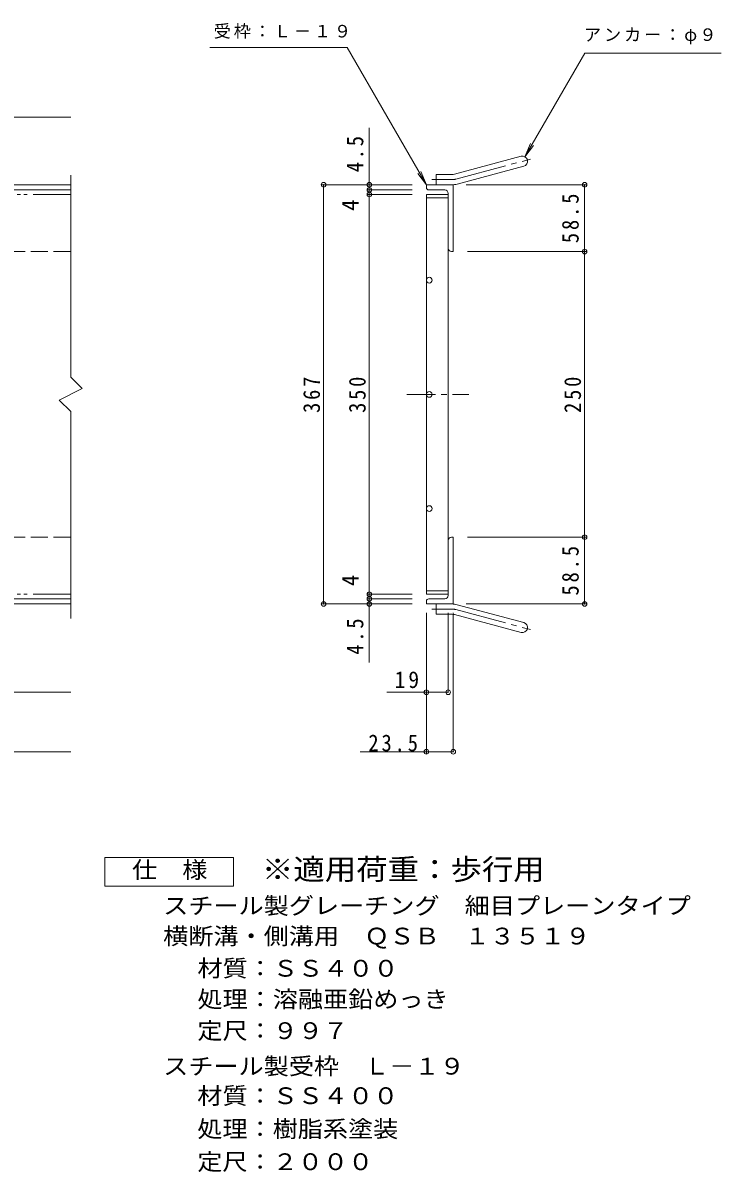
# Model space of a CAD drawing. Units: millimetres, scale not verified. Extents: x -860 to 861, y -687 to 557.
# Drawn here: x 250 to 861, y -533 to 473 of the extents above; entities that cross this region are included whole.
import ezdxf
from ezdxf.enums import TextEntityAlignment as Align

# ---------------------------------------------------------------- set-up
doc = ezdxf.new("R2010")
doc.units = ezdxf.units.MM
doc.header["$LTSCALE"] = 5
doc.header["$PDMODE"] = 32
doc.header["$PDSIZE"] = 4
for name, pattern in [('CHAIN1', [8, 5, -1, 1, -1]), ('CHAIN2', [12, 9, -1, 1, -1]), ('DASHED3', [4, 3, -1]), ('DOUBLE_CHAIN2', [12.8, 9, -1, 0.6, -0.6, 0.6, -1])]:
    doc.linetypes.add(name, pattern=pattern)
for name, color, linetype, lineweight in [('A-1_ピット', 2, 'Continuous', 9), ('A-2_蓋', 3, 'Continuous', 9), ('A-4_寸法', 7, 'Continuous', 9), ('A-5_仕様文', 7, 'Continuous', 9), ('F-4_F-4ﾚｲﾔ', 2, 'Continuous', 9)]:
    doc.layers.add(name, color=color, linetype=linetype, lineweight=lineweight)
doc.layers.add('F-5_F-5ﾚｲﾔ', color=2, linetype='Continuous')
doc.styles.add('ＭＳ ゴシック', font='')
doc.styles.get('ＭＳ ゴシック').set_extended_font_data('MS Gothic')

msp = doc.modelspace()

# ---------------------------------------------------------------- linework, layer by layer
at = {"layer": 'A-1_ピット'}
for p, q in [((628.036, 340.172), (686.227, 355.764)), ((630.366, 331.478), (688.556, 347.07)), ((292.027, 339.258), (292.027, 162.365)), ((611.892, 330.865), (611.892, 339.865)), ((625.707, 339.865), (611.892, 339.865)), ((292.027, 330.864), (-806.473, 330.864)), ((-806.473, 326.365), (292.027, 326.365)), ((626.892, 330.865), (603.392, 330.865)), ((603.392, 330.865), (603.392, 328.365)), ((605.392, 326.365), (619.392, 326.365)), ((622.392, 275.365), (622.392, 323.365)), ((626.892, 330.865), (626.892, 272.365)), ((625.392, 272.365), (626.892, 272.365)), ((292.027, 132.365), (292.027, -48.821)), ((625.392, 22.365), (626.892, 22.365)), ((626.892, -36.135), (626.892, 22.365)), ((622.392, 19.365), (622.392, -28.635)), ((292.027, -31.635), (-806.473, -31.635)), ((292.027, -36.135), (-806.473, -36.135)), ((603.392, -36.135), (603.392, -33.635)), ((626.892, -36.135), (603.392, -36.135)), ((605.392, -31.635), (619.392, -31.635)), ((611.892, -36.135), (611.892, -45.135)), ((630.366, -36.748), (688.556, -52.34)), ((625.707, -45.135), (611.892, -45.135)), ((628.036, -45.442), (686.227, -61.034))]:
    msp.add_line(p, q, dxfattribs=at)
at = {"layer": 'A-1_ピット', "linetype": 'CHAIN2'}
for p, q in [((629.201, 335.825), (694.368, 353.286)), ((625.707, 335.365), (608.087, 335.365)), ((625.707, -40.635), (608.087, -40.635)), ((629.201, -41.095), (694.368, -58.556))]:
    msp.add_line(p, q, dxfattribs=at)
at = {"layer": 'A-1_ピット', "linetype": 'DASHED3'}
for p, q in [((292.027, 272.365), (-806.473, 272.365)), ((292.027, 22.364), (-806.473, 22.364))]:
    msp.add_line(p, q, dxfattribs=at)
at = {"layer": 'A-1_ピット'}
msp.add_lwpolyline([(292.027, 162.365), (302.027, 152.365), (282.027, 142.365), (292.027, 132.365)], dxfattribs=at)
for centre, radius, start, end in [((687.392, 351.417), 4.5, 285.00014, 104.99991), ((625.707, 348.865), 9, 270, 285.00002), ((605.392, 328.365), 2, 180, 270), ((619.392, 323.365), 3, 0, 90), ((625.707, 348.865), 18, 270, 285), ((625.392, 275.365), 3, 180, 270), ((625.392, 19.365), 3, 90, 180), ((619.392, -28.635), 3, 270, 0), ((605.392, -33.635), 2, 90, 180), ((625.707, -54.135), 18, 75, 90), ((625.707, -54.135), 9, 74.99998, 90), ((687.392, -56.687), 4.5, 255.00009, 74.99986)]:
    msp.add_arc(centre, radius, start, end, dxfattribs=at)
at = {"layer": 'A-1_ピット', "linetype": 'CHAIN2'}
for centre, start, end in [((625.707, 348.865), 270, 284.99995), ((625.707, -54.135), 75.00005, 90)]:
    msp.add_arc(centre, 13.5, start, end, dxfattribs=at)
at = {"layer": 'A-2_蓋', "linetype": 'DOUBLE_CHAIN2'}
for p, q in [((195.027, 322.365), (292.027, 322.365)), ((195.027, -27.635), (292.027, -27.635))]:
    msp.add_line(p, q, dxfattribs=at)
at = {"layer": 'A-2_蓋'}
for p, q in [((603.392, 322.365), (622.392, 322.365)), ((603.392, -27.635), (603.392, 322.365)), ((622.392, 322.365), (622.392, -27.635)), ((603.392, 319.365), (622.392, 319.365)), ((603.392, -24.635), (622.392, -24.635)), ((603.392, -27.635), (622.392, -27.635))]:
    msp.add_line(p, q, dxfattribs=at)
at = {"layer": 'A-2_蓋', "linetype": 'CHAIN1'}
msp.add_line((586.296, 147.365), (640.562, 147.365), dxfattribs=at)
at = {"layer": 'A-2_蓋'}
for centre in [(605.892, 247.365), (605.892, 147.365), (605.892, 47.365)]:
    msp.add_circle(centre, 2.5, dxfattribs=at)
at = {"layer": 'A-4_寸法'}
for p, q in [((603.392, 330.865), (534.062, 450.947)), ((689.642, 355.314), (742.045, 446.079)), ((-806.473, 389.932), (292.027, 389.932)), ((553.392, -87.413), (553.392, 380.725)), ((689.642, 355.314), (694.425, 366.863)), ((689.642, 355.314), (697.251, 365.231)), ((603.392, 330.865), (598.609, 342.413)), ((603.392, 330.865), (595.782, 340.782)), ((590.892, 330.865), (511.892, 330.865)), ((513.392, -36.135), (513.392, 330.865)), ((590.892, 326.365), (551.892, 326.365)), ((590.892, 322.365), (551.892, 322.365)), ((638.207, 330.865), (743.392, 330.865)), ((741.892, -36.135), (741.892, 330.865)), ((639.392, 272.365), (743.392, 272.365)), ((639.392, 22.365), (743.392, 22.365)), ((590.892, -27.635), (551.892, -27.635)), ((590.892, -36.135), (511.892, -36.135)), ((590.892, -31.635), (551.892, -31.635)), ((638.207, -36.135), (743.392, -36.135)), ((603.392, -43.781), (603.392, -166.973)), ((622.392, -43.781), (622.392, -113.434)), ((626.892, -43.781), (626.892, -165.473)), ((-860.148, -113.434), (292.027, -113.434)), ((622.392, -113.434), (568.813, -113.434)), ((-806.473, -165.473), (292.027, -165.473)), ((626.892, -165.473), (545.435, -165.473))]:
    msp.add_line(p, q, dxfattribs=at)
for p in [(513.392, 330.865), (553.392, 330.865), (741.892, 330.865), (553.392, 326.365), (553.392, 322.365), (741.892, 272.365), (741.892, 22.365), (553.392, -27.635), (553.392, -31.635), (513.392, -36.135), (553.392, -36.135), (741.892, -36.135), (603.392, -113.434), (622.392, -113.434), (603.392, -165.473), (626.892, -165.473)]:
    msp.add_point(p, dxfattribs=at)
at = {"layer": 'A-5_仕様文'}
for p, q in [((534.062, 450.947), (413.765, 450.947)), ((742.045, 446.079), (861.274, 446.079))]:
    msp.add_line(p, q, dxfattribs=at)
at = {"layer": 'F-4_F-4ﾚｲﾔ'}
msp.add_lwpolyline([(321.918, -283.068), (321.918, -258.068), (434.418, -258.068), (434.418, -283.068)], close=True, dxfattribs=at)

# ---------------------------------------------------------------- texts
at = {"layer": 'A-4_寸法', "color": 2, "style": 'ＭＳ ゴシック'}
for p in [(548.392, 307.991), (548.392, -20.446)]:
    msp.add_text('4', height=14.66, rotation=90, dxfattribs=at).set_placement(p, align=Align.BOTTOM_LEFT)
at = {"layer": 'A-4_寸法', "char_height": 11, "attachment_point": 7, "style": 'ＭＳ ゴシック'}
for s, insert in [('\\T1.17;受枠：Ｌ－１９', (417.182, 458.64)), ('\\T1.17;アンカー：φ９', (741.274, 453.773))]:
    msp.add_mtext(s, dxfattribs=dict(at, insert=insert))
at = {"layer": 'A-4_寸法', "color": 2, "char_height": 14.66, "attachment_point": 7, "rotation": 90, "style": 'ＭＳ ゴシック'}
for s, insert in [('\\T1.27;\\W0.9;4.5', (548.392, 341.787)), ('\\T1.28;\\W0.9;58.5', (736.892, 279.74)), ('\\T1.27;\\W0.9;367', (510.392, 131.115)), ('\\T1.27;\\W0.9;350', (550.392, 131.115)), ('\\T1.27;\\W0.9;250', (738.892, 131.115)), ('\\T1.28;\\W0.9;58.5', (736.892, -28.76)), ('\\T1.27;\\W0.9;4.5', (548.392, -80.545))]:
    msp.add_mtext(s, dxfattribs=dict(at, insert=insert))
at = {"layer": 'A-4_寸法', "color": 2, "char_height": 14.66, "attachment_point": 7, "style": 'ＭＳ ゴシック'}
for s, insert in [('\\T1.27;\\W0.95;19', (575.512, -109.923)), ('\\T1.28;\\W0.9;23.5', (552.557, -165.299))]:
    msp.add_mtext(s, dxfattribs=dict(at, insert=insert))
at = {"layer": 'F-4_F-4ﾚｲﾔ', "style": 'ＭＳ ゴシック', "width": 1.1}
for s, p in [('仕\u3000様', (345.668, -280.568)), ('スチール製グレーチング\u3000細目プレーンタイプ', (372.963, -312.028)), ('横断溝・側溝用\u3000ＱＳＢ\u3000１３５１９', (372.963, -338.587)), ('材質：ＳＳ４００', (402.94, -366.804)), ('処理：溶融亜鉛めっき', (402.94, -393.857)), ('定尺：９９７', (402.94, -421.394)), ('スチール製受枠\u3000Ｌ－１９', (372.975, -452.537)), ('処理：樹脂系塗装', (402.827, -507.426))]:
    msp.add_text(s, height=14.66, dxfattribs=at).set_placement(p, align=Align.BOTTOM_LEFT)
at = {"layer": 'F-5_F-5ﾚｲﾔ', "color": 3, "style": 'ＭＳ ゴシック', "width": 1.1}
msp.add_text('※適用荷重：歩行用', height=18.33, dxfattribs=at).set_placement((459.418, -283.068), align=Align.BOTTOM_LEFT)
at = {"layer": 'F-5_F-5ﾚｲﾔ', "style": 'ＭＳ ゴシック', "width": 1.1}
for s, p in [('材質：ＳＳ４００', (402.827, -478.345)), ('定尺：２０００', (402.827, -536.123))]:
    msp.add_text(s, height=14.66, dxfattribs=at).set_placement(p, align=Align.BOTTOM_LEFT)

doc.saveas('drawing.dxf')
